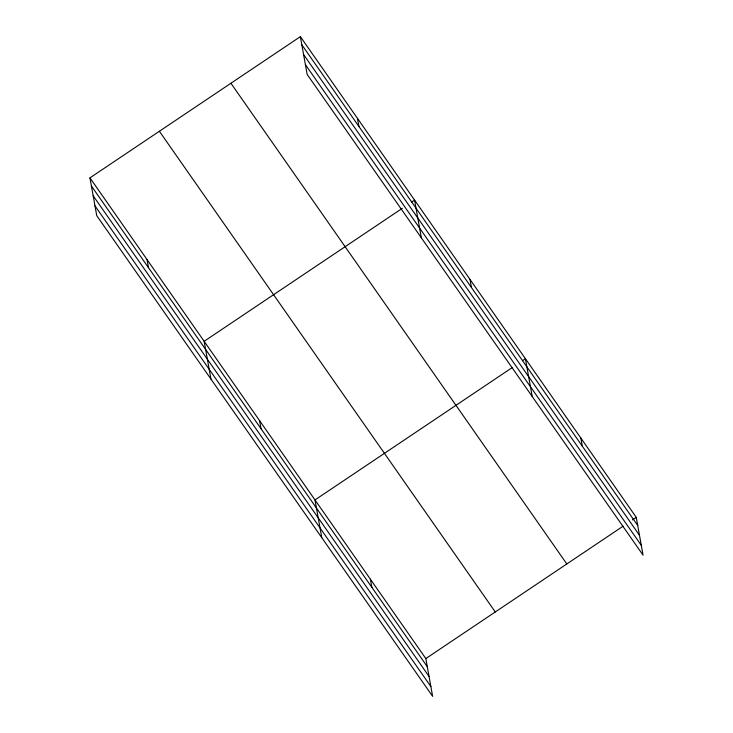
<?xml version="1.0" encoding="UTF-8"?>
<svg xmlns="http://www.w3.org/2000/svg" width="733" height="733" viewBox="0 0 733 733"><rect width="100%" height="100%" fill="white"/><g stroke="black" fill="none" stroke-linecap="round" stroke-linejoin="round"><path stroke-width="1.1" d="M89.948 177.862L425.836 658.573L432.635 696.35L96.738 215.639L89.948 177.862L300.365 36.65L636.262 517.361L643.052 555.138L307.164 74.427L300.365 36.65M402.371 208.282L204.15 341.303L210.948 379.08M411.754 201.978L414.566 200.091L421.365 237.868M512.275 367.545L314.988 499.943L321.787 537.72M522.602 360.618L525.414 358.73L532.213 396.498M425.836 658.573L623.123 526.175M632.506 519.88L636.262 517.361M301.831 44.777L637.719 525.488M303.59 54.563L639.478 535.273M305.404 64.641L641.293 545.352M230.922 83.25L566.82 563.961M159.382 131.262L495.279 611.973M91.405 185.99L427.302 666.7M93.164 195.775L429.062 676.486M94.978 205.854L430.876 686.564M580.838 438.041L582.295 446.168M469.99 279.41L471.456 287.538M357.466 118.37L358.932 126.497M370.412 579.253L371.878 587.39M259.574 420.623L261.03 428.75M147.049 259.583L148.506 267.71"/></g></svg>
